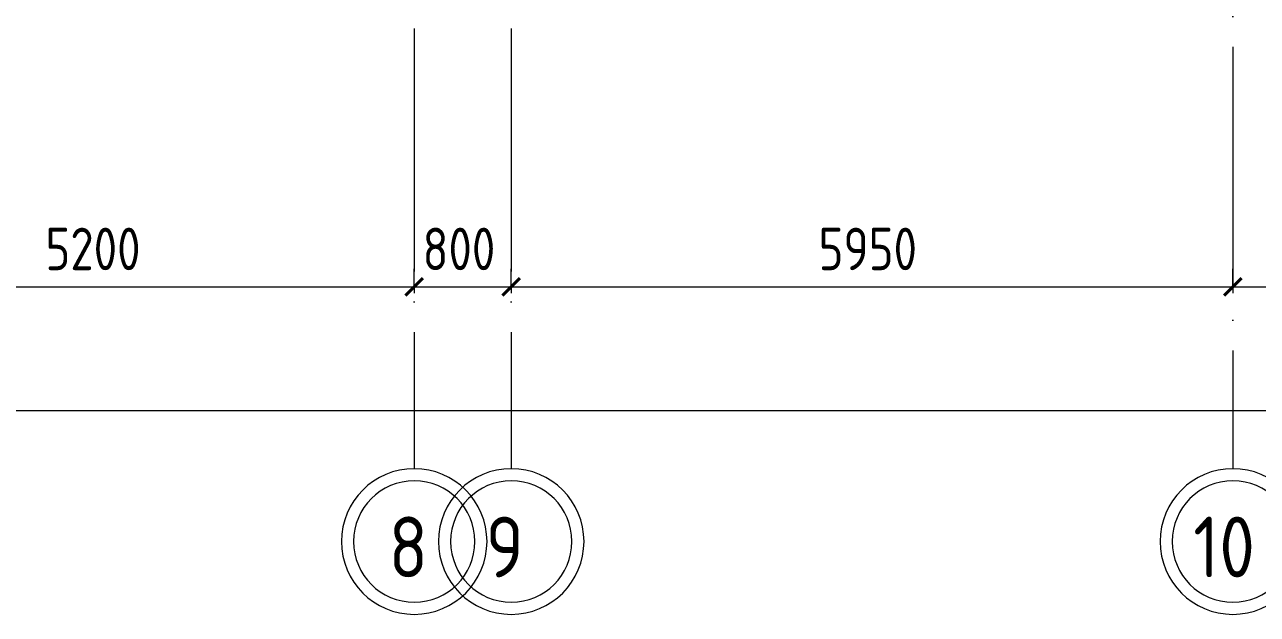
# Model space of a CAD drawing. Header units: millimetres. Extents: x -396912 to 182286, y -43638 to 41610.
# Drawn here: x -38968 to -28804, y -34054 to -29197 of the extents above; entities that cross this region are included whole.
import ezdxf

# ---------------------------------------------------------------- set-up
doc = ezdxf.new("R2010")
doc.units = ezdxf.units.MM
doc.linetypes.add('ADSK_Линия сетки', pattern=[25, 20, -2.5, 0, -2.5])
doc.layers.add('Оси', color=252, linetype='Continuous', lineweight=9)
doc.layers.add('Размеры', color=7, linetype='Continuous', lineweight=9)
doc.styles.add('GOST Common_2', font='', dxfattribs={"width": 0.9, "height": 250})
doc.styles.add('GOST Common_4', font='', dxfattribs={"height": 7})
doc.styles.get('GOST Common_2').set_extended_font_data('GOST type B')
doc.styles.get('GOST Common_4').set_extended_font_data('GOST 2.304 type A')

# ---------------------------------------------------------------- blocks, each defined once
blk = doc.blocks.new('1 этаж')
at = {"layer": 'Оси', "color": 251, "linetype": 'ADSK_Линия сетки', "ltscale": 100, "true_color": 0x636466}
for p, q in [((-34708, 32205), (-34708, -33772)), ((-41458, -2646), (-41458, -33772)), ((-40658, -2646), (-40658, -33772))]:
    blk.add_line(p, q, dxfattribs=at)
at = {"layer": 'Оси', "color": 251, "lineweight": 20, "true_color": 0x636466}
for centre, radius, start, end in [((-41458, -34372), 600, 0, 180), ((-40658, -34372), 600, 0, 180), ((-34708, -34372), 600, 0, 180), ((-41458, -34372), 500, 0, 180), ((-40658, -34372), 500, 0, 180), ((-34708, -34372), 500, 0, 180), ((-41458, -34372), 600, 180, 0), ((-41458, -34372), 500, 180, 0), ((-40658, -34372), 600, 180, 0), ((-40658, -34372), 500, 180, 0), ((-34708, -34372), 600, 180, 0), ((-34708, -34372), 500, 180, 0)]:
    blk.add_arc(centre, radius, start, end, dxfattribs=at)
at = {"layer": 'Размеры', "color": 251, "lineweight": 20, "true_color": 0x636466}
for p, q in [((-41458, -32275), (-41458, -32125)), ((-41458, -32275), (-41458, -32125)), ((-40658, -32275), (-40658, -32125)), ((-40658, -32275), (-40658, -32125)), ((-34708, -32275), (-34708, -32125)), ((-34708, -32275), (-34708, -32125)), ((-46658, -32275), (-41458, -32275)), ((-41458, -32275), (-41458, -32325)), ((-41458, -32275), (-40658, -32275)), ((-41458, -32275), (-41458, -32325)), ((-40658, -32275), (-40658, -32325)), ((-40658, -32275), (-34708, -32275)), ((-40658, -32275), (-40658, -32325)), ((-34708, -32275), (-34708, -32325)), ((-34708, -32275), (-32958, -32275)), ((-34708, -32275), (-34708, -32325)), ((-65608, -33293), (2292, -33293))]:
    blk.add_line(p, q, dxfattribs=at)
at = {"layer": 'Размеры', "color": 251, "lineweight": 40, "true_color": 0x636466}
for p, q in [((-41458, -32275), (-41387, -32204)), ((-41458, -32275), (-41387, -32204)), ((-40658, -32275), (-40587, -32204)), ((-40658, -32275), (-40587, -32204)), ((-34708, -32275), (-34637, -32204)), ((-34708, -32275), (-34637, -32204)), ((-41458, -32275), (-41529, -32345)), ((-41458, -32275), (-41529, -32345)), ((-40658, -32275), (-40729, -32345)), ((-40658, -32275), (-40729, -32345)), ((-34708, -32275), (-34779, -32345)), ((-34708, -32275), (-34779, -32345))]:
    blk.add_line(p, q, dxfattribs=at)
at = {"layer": 'Оси', "color": 251, "true_color": 0x636466, "style": 'GOST Common_2', "width": 0.9}
for s, p in [('8', (-41669, -34667)), ('9', (-40869, -34667)), ('10', (-35035, -34667))]:
    blk.add_text(s, height=500, dxfattribs=at).set_placement(p)
at = {"layer": 'Размеры', "color": 251, "lineweight": 20, "true_color": 0x636466, "char_height": 350, "attachment_point": 1, "line_spacing_factor": 1.022761, "style": 'GOST Common_4'}
for s, insert, width in [('5200', (-44499, -31787), 1059.58), ('800', (-41389, -31787), 794.69), ('5950', (-38124, -31787), 1059.58)]:
    blk.add_mtext(s, dxfattribs=dict(at, insert=insert, width=width))

msp = doc.modelspace()

# ---------------------------------------------------------------- block references
msp.add_blockref('1 этаж', (5702, 918))

doc.saveas('drawing.dxf')
